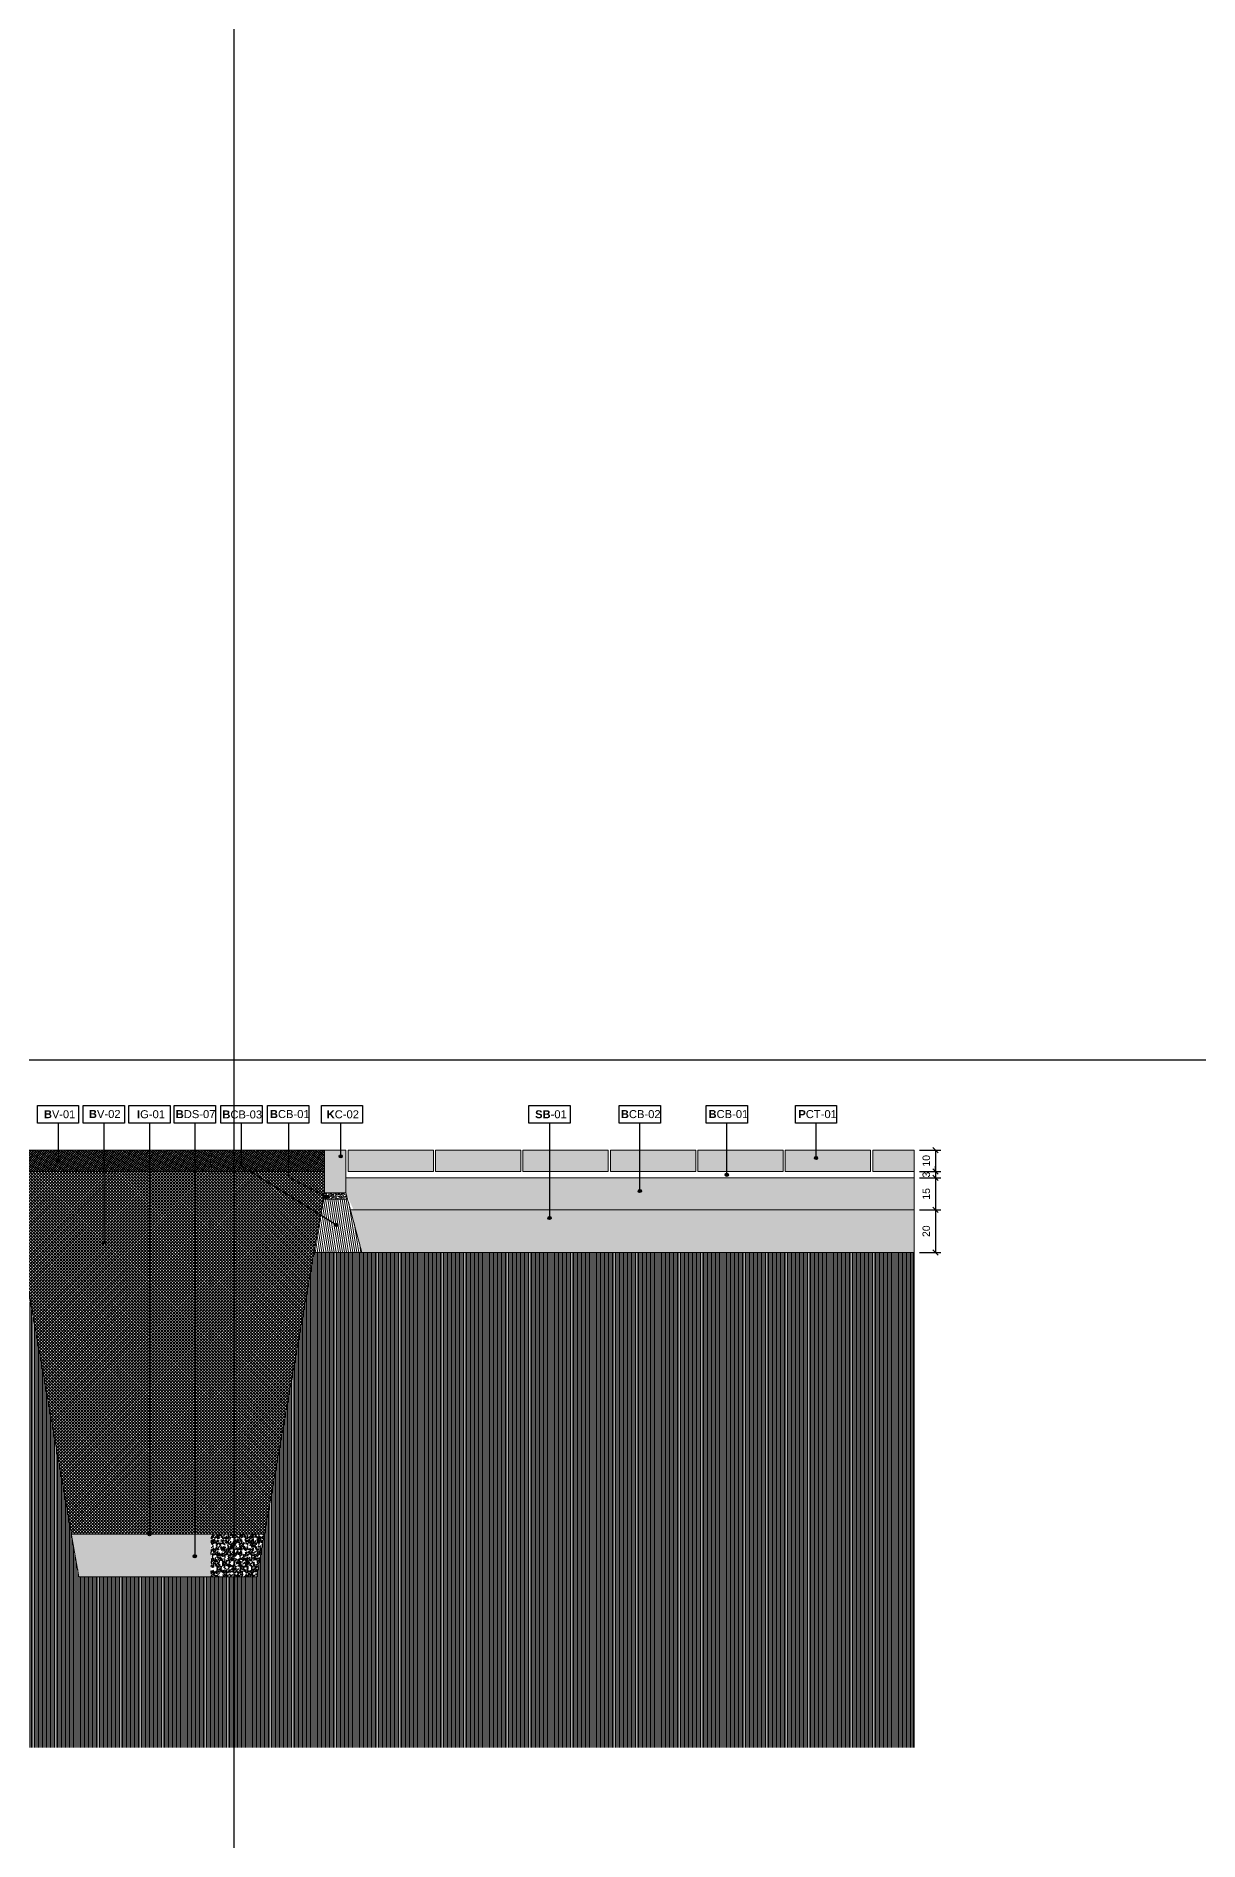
# Model space of a CAD drawing. Header units: metres. Extents: x -325 to 301, y -147 to 149.
# Drawn here: x 101.31 to 106.76, y 19.8 to 28.25 of the extents above; entities that cross this region are included whole.
import ezdxf

# ---------------------------------------------------------------- set-up
doc = ezdxf.new("R2010")
doc.units = ezdxf.units.M
doc.linetypes.add('ACAD_ISO03W100', pattern=[30, 12, -18])
doc.layers.get('Defpoints').update_dxf_attribs({"lineweight": 13})
doc.layers.add('-aux', color=50, linetype='Continuous', plot=False)
for name, color, linetype, true_color in [('0-TX-1_25', 7, 'Continuous', 0x3f4f7f), ('03-SOL-H-sorra', 7, 'Continuous', 0x7e7a67), ('3-TR-paviment fort', 7, 'Continuous', 0xd1d1d1)]:
    doc.layers.add(name, color=color, linetype=linetype, true_color=true_color)
for name, color, linetype in [('02-L-Geotextile', 32, 'Continuous'), ('A-KEYPLAN_HATCH', 7, 'Continuous'), ('A_TEXT_2', 7, 'Continuous'), ('EIT_3 TR terra vegetal', 45, 'Continuous')]:
    doc.layers.add(name, color=color, linetype=linetype)
for name, color, linetype, lineweight in [('1-CM', 7, 'Continuous', 0), ('2-L-secció', 1, 'Continuous', 0), ('3-TR Formigó', 252, 'Continuous', 0), ('3-TR Seleccionat', 44, 'Continuous', 0), ('3-TR Tot-u', 37, 'Continuous', 0), ('3-TR-recebo', 252, 'Continuous', 0)]:
    doc.layers.add(name, color=color, linetype=linetype, lineweight=lineweight)
doc.layers.add('3-TR tot_u', color=7, linetype='Continuous', lineweight=5, true_color=0x787878)
doc.styles.add('Arial_4', font='arial.ttf', dxfattribs={"height": 1.8})
doc.styles.get("Standard").update_dxf_attribs({"font": 'arial.ttf'})
doc.dimstyles.new('ISO-25', dxfattribs={"dimtxt": 0.1, "dimasz": 0.1, "dimexe": 0.1, "dimexo": 0.1, "dimgap": 0.1, "dimtad": 1, "dimdec": 0, "dimlfac": 100, "dimzin": 9, "dimtxsty": 'Standard', "dimblk": 'OBLIQUE', "dimcen": 0.1, "dimadec": 0, "dimazin": 0, "dimtfac": 1, "dimtdec": 0, "dimtmove": 0, "dimatfit": 3, "dimldrblk": 'OBLIQUE', "dimfxl": 1, "dimarcsym": 0})

# ---------------------------------------------------------------- blocks, each defined once
blk = doc.blocks.new('hatch keyplan 2')
at = {"layer": 'A-KEYPLAN_HATCH'}
blk.add_lwpolyline([(0, 0.005476596624248486), (0.012874798693294, 0.005476596623793739), (0.012874798693294, -2.273736754432321e-13), (0, 0)], close=True, dxfattribs=at)
blk = doc.blocks.new('hatch keyplan')
at = {"layer": 'A-KEYPLAN_HATCH'}
blk.add_blockref('hatch keyplan 2', (1.430579833341536, 0.8521467901477053), dxfattribs=at)
blk = doc.blocks.new('B-CB02')
at = {"layer": 'A-KEYPLAN_HATCH'}
blk.add_blockref('hatch keyplan', (-1.430579833341536, -0.8521467901477053), dxfattribs=at)
at = {"layer": 'A_TEXT_2', "insert": (-0.0007977308478888112, 0.004087061300781514), "char_height": 0.0025, "attachment_point": 1}
blk.add_mtext_dynamic_manual_height_columns('\\pi0.00129;{\\fArial|b1|i0|c0|p34;B}CB-02', width=0.01456192034901793, gutter_width=0.015, heights=[0], dxfattribs=at)
blk = doc.blocks.new('B-CB01')
at = {"layer": 'A-KEYPLAN_HATCH'}
blk.add_blockref('hatch keyplan', (-1.430579833341536, -0.8521467901477052), dxfattribs=at)
at = {"layer": 'A_TEXT_2', "insert": (-0.0007977308478921419, 0.004105509799023688), "char_height": 0.0025, "attachment_point": 1}
blk.add_mtext_dynamic_manual_height_columns('\\pi0.00152;{\\fArial|b1|i0|c0|p34;B}CB-01', width=0.01456192034901793, gutter_width=0.015, heights=[0], dxfattribs=at)
blk = doc.blocks.new('SB-01')
at = {"layer": 'A-KEYPLAN_HATCH'}
blk.add_blockref('hatch keyplan', (-1.430579833341536, -0.8521467901477053), dxfattribs=at)
at = {"layer": 'A_TEXT_2', "insert": (-0.0007977307988561444, 0.004032374434375541), "char_height": 0.0025, "attachment_point": 1}
blk.add_mtext_dynamic_manual_height_columns('\\pi0.00271;{\\fArial|b1|i0|c0|p34;SB}-01', width=0.01456192034901793, gutter_width=0.015, heights=[0], dxfattribs=at)
blk = doc.blocks.new('K01B')
at = {"layer": 'A-KEYPLAN_HATCH'}
blk.add_blockref('hatch keyplan', (-1.43057983324603, -0.8521467901474874), dxfattribs=at)
at = {"layer": 'A_TEXT_2', "insert": (-0.0007977307990891802, 0.004020148496436171), "char_height": 0.0025, "attachment_point": 1}
blk.add_mtext_dynamic_manual_height_columns('\\pi0.00246;{\\fArial|b1|i0|c0|p34;K}C-02', width=0.01456192034901793, gutter_width=0.015, heights=[0], dxfattribs=at)
blk = doc.blocks.new('B-CB03')
at = {"layer": 'A-KEYPLAN_HATCH'}
blk.add_blockref('hatch keyplan', (-1.430579833438594, -0.8521467901477053), dxfattribs=at)
at = {"layer": 'A_TEXT_2', "insert": (-0.0007977309449526127, 0.00398371515799123), "char_height": 0.0025, "attachment_point": 1}
blk.add_mtext_dynamic_manual_height_columns('\\pi0.00128;{\\fArial|b1|i0|c0|p34;B}CB-03', width=0.01456192034901793, gutter_width=0.015, heights=[0], dxfattribs=at)
blk = doc.blocks.new('IG01')
at = {"layer": 'A-KEYPLAN_HATCH', "xscale": 10, "yscale": 10, "zscale": 10}
blk.add_blockref('hatch keyplan', (-14.30579833341537, -8.521467901477052), dxfattribs=at)
at = {"layer": 'A_TEXT_2', "insert": (-0.007977307986635651, 0.04045896306516727), "char_height": 0.025, "attachment_point": 1}
blk.add_mtext_dynamic_manual_height_columns('\\pi0.03354;{\\fArial|b1|i0|c0|p34;I}G-01', width=0.1456192034901793, gutter_width=0.15, heights=[0], dxfattribs=at)
blk = doc.blocks.new('B-V02')
at = {"layer": 'A-KEYPLAN_HATCH'}
blk.add_blockref('hatch keyplan', (-1.430579833341536, -0.8521467901477053), dxfattribs=at)
at = {"layer": 'A_TEXT_2', "insert": (-0.000797730798460905, 0.004122186061006561), "char_height": 0.0025, "attachment_point": 1}
blk.add_mtext_dynamic_manual_height_columns('\\pi0.00255;{\\fArial|b1|i0|c0|p34;B}V-02', width=0.01456192034901793, gutter_width=0.015, heights=[0], dxfattribs=at)
blk = doc.blocks.new('B-V01')
at = {"layer": 'A-KEYPLAN_HATCH'}
blk.add_blockref('hatch keyplan', (-1.430579833437449, -0.8521467901477053), dxfattribs=at)
at = {"layer": 'A_TEXT_2', "lineweight": 211, "insert": (-0.0007911714825610261, 0.004018987603517488), "char_height": 0.002458832335329342, "attachment_point": 1, "line_spacing_factor": 0.9385317878468563, "style": 'Arial_4'}
blk.add_mtext_dynamic_manual_height_columns('\\pi0.00285;{\\fArial|b1|i0|c0|p34;B}V-01', width=0.01456192034901793, gutter_width=0.015, heights=[0], dxfattribs=at)
blk = doc.blocks.new('_Oblique')
at = {"color": 0, "lineweight": -2}
blk.add_line((-0.499999999995058, -0.4999999998130015), (0.500000000028669, 0.500000000163238), dxfattribs=at)
blk = doc.blocks.new('*D2153')
at = {"layer": '0-TX-1_25', "color": 0, "lineweight": -2, "transparency": 16777216}
for p, q in [((105.4481685156788, 23.03325853825222), (105.5481281067581, 23.03325853825222)), ((105.5231281067581, 23.03325853825222), (105.5231281067581, 22.93325853740756)), ((105.4481685148774, 22.93325853740756), (105.5481281067581, 22.93325853740756))]:
    blk.add_line(p, q, dxfattribs=at)
at = {"layer": 'Defpoints', "color": 0, "transparency": 16777216}
for p in [(105.4231685156788, 23.03325853825222), (105.4231685148774, 22.93325853740756), (105.5231281067581, 22.93325853740756)]:
    blk.add_point(p, dxfattribs=at)
at = {"layer": '0-TX-1_25', "color": 0, "lineweight": -2, "transparency": 16777216, "xscale": 0.025, "yscale": 0.025, "zscale": 0.025}
for p, rotation in [((105.5231281067581, 23.03325853825222), 90), ((105.5231281067581, 22.93325853740756), 270)]:
    blk.add_blockref('_Oblique', p, dxfattribs=dict(at, rotation=rotation))
at = {"layer": '0-TX-1_25', "color": 0, "transparency": 16777216, "insert": (105.4802580521878, 22.98325853782985), "char_height": 0.035, "attachment_point": 5, "rotation": 90}
blk.add_mtext('10', dxfattribs=at)
blk = doc.blocks.new('*D2154')
at = {"layer": '0-TX-1_25', "color": 0, "lineweight": -2, "transparency": 16777216}
for p, q in [((105.4481685155089, 22.93325853740756), (105.5481281073883, 22.93325853740756)), ((105.5231281073883, 22.93325853740756), (105.5231281073883, 22.95825853740756)), ((105.5231281073883, 22.93325853740756), (105.5231281073883, 22.90325853987738)), ((105.4481685163102, 22.90325853987738), (105.5481281073883, 22.90325853987738)), ((105.5231281073883, 22.90325853987738), (105.5231281073883, 22.87825853987738))]:
    blk.add_line(p, q, dxfattribs=at)
at = {"layer": 'Defpoints', "color": 0, "transparency": 16777216}
for p in [(105.4231685155089, 22.93325853740756), (105.4231685163102, 22.90325853987738), (105.5231281073883, 22.90325853987738)]:
    blk.add_point(p, dxfattribs=at)
at = {"layer": '0-TX-1_25', "color": 0, "lineweight": -2, "transparency": 16777216, "xscale": 0.025, "yscale": 0.025, "zscale": 0.025}
for p, rotation in [((105.5231281073883, 22.93325853740756), 270), ((105.5231281073883, 22.90325853987738), 90)]:
    blk.add_blockref('_Oblique', p, dxfattribs=dict(at, rotation=rotation))
at = {"layer": '0-TX-1_25', "color": 0, "transparency": 16777216, "insert": (105.4802461155738, 22.91825853864243), "char_height": 0.035, "attachment_point": 5, "rotation": 90}
blk.add_mtext('3', dxfattribs=at)
blk = doc.blocks.new('*D2155')
at = {"layer": '0-TX-1_25', "color": 0, "lineweight": -2, "transparency": 16777216}
for p, q in [((105.4481685154579, 22.90325853987738), (105.5481281067583, 22.90325853987738)), ((105.5231281067583, 22.90325853987738), (105.5231281067583, 22.75325854038961)), ((105.4481685156788, 22.75325854038961), (105.5481281067583, 22.75325854038961))]:
    blk.add_line(p, q, dxfattribs=at)
at = {"layer": 'Defpoints', "color": 0, "transparency": 16777216}
for p in [(105.4231685154579, 22.90325853987738), (105.4231685156788, 22.75325854038961), (105.5231281067583, 22.75325854038961)]:
    blk.add_point(p, dxfattribs=at)
at = {"layer": '0-TX-1_25', "color": 0, "lineweight": -2, "transparency": 16777216, "xscale": 0.025, "yscale": 0.025, "zscale": 0.025}
for p, rotation in [((105.5231281067583, 22.90325853987738), 90), ((105.5231281067583, 22.75325854038961), 270)]:
    blk.add_blockref('_Oblique', p, dxfattribs=dict(at, rotation=rotation))
at = {"layer": '0-TX-1_25', "color": 0, "transparency": 16777216, "insert": (105.480258052188, 22.82825854013345), "char_height": 0.035, "attachment_point": 5, "rotation": 90}
blk.add_mtext('15', dxfattribs=at)
blk = doc.blocks.new('*D2156')
at = {"layer": '0-TX-1_25', "color": 0, "lineweight": -2, "transparency": 16777216}
for p, q in [((105.448168515203, 22.75325854038961), (105.5481281046747, 22.75325854038961)), ((105.5231281046747, 22.75325854038961), (105.5231281046747, 22.55325854068142)), ((105.4481685177916, 22.55325854068142), (105.5481281046747, 22.55325854068142))]:
    blk.add_line(p, q, dxfattribs=at)
at = {"layer": 'Defpoints', "color": 0, "transparency": 16777216}
for p in [(105.423168515203, 22.75325854038961), (105.4231685177916, 22.55325854068142), (105.5231281046747, 22.55325854068142)]:
    blk.add_point(p, dxfattribs=at)
at = {"layer": '0-TX-1_25', "color": 0, "lineweight": -2, "transparency": 16777216, "xscale": 0.025, "yscale": 0.025, "zscale": 0.025}
for p, rotation in [((105.5231281046747, 22.75325854038961), 90), ((105.5231281046747, 22.55325854068142), 270)]:
    blk.add_blockref('_Oblique', p, dxfattribs=dict(at, rotation=rotation))
at = {"layer": '0-TX-1_25', "color": 0, "transparency": 16777216, "insert": (105.4802580501044, 22.65325854053548), "char_height": 0.035, "attachment_point": 5, "rotation": 90}
blk.add_mtext('20', dxfattribs=at)
blk = doc.blocks.new('POINT')
at = {"layer": '0-TX-1_25'}
h = blk.add_hatch(dxfattribs=at)
h.set_pattern_fill('ANGLE', color=256)
h.set_pattern_definition([(0, (-83.74681484067048, -12.72584030761209), (0, 6.985), [5.08, -1.905]), (90, (-83.74681484067048, -12.72584030761209), (-6.985, 4.277078946022131e-16), [5.08, -1.905])])
edge = h.paths.add_edge_path()
edge.add_arc((0, 0), 0.0075, 0, 360)
h = blk.add_hatch(color=256, dxfattribs=at)
h.dxf.hatch_style = 1
edge = h.paths.add_edge_path()
edge.add_arc((0, 0), 0.0075, 0, 360)
blk.add_circle((0, 0), 0.0075, dxfattribs=at)
blk = doc.blocks.new('PCB01')
at = {"layer": 'A-KEYPLAN_HATCH'}
blk.add_lwpolyline([(0.001000000058910488, 0.005476596608769535), (0.01387479844414347, 0.005476596608314788), (0.01387479844414347, 1.153344086901598e-10), (0.001000000058910488, 1.155620044102079e-10)], close=True, dxfattribs=at)
at = {"layer": 'A_TEXT_2', "insert": (0.0002022692309870955, 0.004087061294895111), "char_height": 0.0025, "attachment_point": 1}
blk.add_mtext_dynamic_manual_height_columns('\\pi0.00171;{\\fArial|b1|i0|c0|p34;P}CT-01', width=0.01456192034901793, gutter_width=0.015, heights=[0], dxfattribs=at)
blk = doc.blocks.new('B-DS07')
at = {"layer": 'A-KEYPLAN_HATCH'}
blk.add_blockref('hatch keyplan', (-1.430579833341536, -0.8521467901477053), dxfattribs=at)
at = {"layer": 'A_TEXT_2', "insert": (-0.0007977306934924266, 0.004083503112212838), "char_height": 0.0025, "attachment_point": 1}
blk.add_mtext_dynamic_manual_height_columns('\\pi0.00128;{\\fArial|b1|i0|c0|p34;B}DS-07', width=0.01456192034901793, gutter_width=0.015, heights=[0], dxfattribs=at)

msp = doc.modelspace()

# ---------------------------------------------------------------- hatches: boundary and pattern name
at = {"layer": '03-SOL-H-sorra'}
h = msp.add_hatch(dxfattribs=at)
h.set_pattern_fill('GRAVEL', color=256, scale=0.0015, angle=45.57823182521773, style=0)
h.set_pattern_definition([(273.5910193252177, (346889.1991552062, 4550246.985990604), (0.0315614064445395, -0.4576978562580837), [0.005125821599999993, -0.5074572545934741]), (230.5479728252178, (346889.1994762579, 4550246.980874838), (0.2927988807063723, 0.3532028672832049), [0.008796070799999986, -0.8708107334028591]), (178.0886789252177, (346889.1938869554, 4550246.974082894), (0.5659992078467491, -0.02122985437609437), [0.006202222799999994, -0.6140208419114991]), (312.8519208252177, (346889.1902894449, 4550246.956803616), (-0.5175580738186486, 0.5605615490069846), [0.008010067800000001, -0.79299656138607]), (338.4118860052178, (346889.1957371385, 4550246.950931326), (-0.4598729198166084, 0.1839537648957676), [0.007854505500000001, -0.77759711618016]), (42.85192082521767, (346889.2030406827, 4550246.948041401), (-0.5605615490069846, -0.5175580738186486), [0.008010067800000001, -0.79299656138607]), (83.27247229521772, (346889.2089129733, 4550246.953489094), (-0.07456488151619256, -0.6204217665785452), [0.0105929049, -1.048696729713705]), (117.8335601952177, (346889.2101539088, 4550246.964009053), (-0.4119755516710567, 0.7771642521535052), [0.0100007928, -0.990078849028575]), (167.0077974452177, (346889.20548449, 4550246.972852834), (-0.5670867396270464, 0.1289874402380721), [0.008037194999999987, -0.7956831854806793]), (220.8145901252177, (346889.1976530332, 4550246.974659746), (0.3205539276823793, 0.2726565595165129), [0.0091756992, -0.44960905425]), (267.9756696252177, (346889.1907086044, 4550246.968662389), (-0.02068608868320609, -0.6198780006864176), [0.0118661688, -1.174751587682655]), (184.3923066552177, (346889.2169623961, 4550246.983476108), (-0.3499402705637986, -0.03047387467488752), [0.004050068099999999, -0.40095848736516]), (217.0474662252178, (346889.2129242055, 4550246.983165932), (0.4011002339134928, 0.3004116048933317), [0.007705229699999993, -0.7628195849555991]), (270.5782318252178, (346889.2067743644, 4550246.978523701), (0.02721127936783295, -0.02666751347925078), [0.0053881401, -0.04849339662642]), (248.7768223352178, (346889.2016422849, 4550246.979819013), (0.07891500867375595, 0.189391423792005), [0.0029016198, -0.2872593355334099]), (337.3796413152177, (346889.2005918974, 4550246.977114198), (-0.108301351586422, 0.05279126106236078), [0.004103484300000001, -0.20107129485]), (76.54198835521774, (346889.2043797259, 4550246.975535898), (0.02557998170702847, 0.1349688650610565), [0.006664794899999999, -0.21549447229365]), (207.1432830052177, (346889.2059308377, 4550246.982017666), (0.08054630632486659, 0.02775504526062822), [0.004819307100000001, -0.11566347175242]), (61.96777215921773, (346889.1851247395, 4550246.961331656), (0.1850412966889904, 0.3521153341160528), [0.006751320000000001, -0.668382400088085]), (115.9244077652177, (346889.1882976529, 4550246.967290949), (0.1926540191158534, -0.402187765749548), [0.005663984099999994, -0.5607332351729992]), (338.7768223352177, (346889.2004885818, 4550246.987351169), (-0.1893914237921448, 0.07891500867381042), [0.005803201500000001, -0.2843577538334099]), (29.18869149521774, (346889.2058982117, 4550246.985250394), (-0.3483089728825237, -0.1921102532649198), [0.006751319999999994, -0.6683824000880991]), (25.02218660521773, (346889.2019957327, 4550246.944797798), (-0.1877601261319029, -0.08272136988065176), [0.006510527999999999, -0.3190160146965901]), (340.3533724252178, (346889.2078952116, 4550246.947551551), (-0.4326616405274602, 0.1572862511984727), [0.0054550818, -0.5400539007108001]), (112.3796413152177, (346889.2279665364, 4550246.960955768), (-0.08272136989245123, 0.1877601261267086), [0.005803201499999994, -0.2843577538334095]), (62.93225646521773, (346889.225757008, 4550246.966321897), (-0.237832557729163, -0.4604166857141386), [0.006386741100000002, -0.632285639703]), (115.0221866052177, (346889.2148994547, 4550246.947622241), (0.08272136987934776, -0.1877601261324785), [0.003255263999999999, -0.3222712786965901]), (146.8881642992177, (346889.2263664855, 4550246.959323091), (-0.135512630950578, 0.07945877454916227), [0.001942719, -0.19232992446789]), (211.5419883572177, (346889.2247392464, 4550246.960384354), (0.1072138198055686, 0.05496632462423911), [0.007854505500000001, -0.149235818836035]), (231.5872377852177, (346889.2180451797, 4550246.956275474), (0.2394638554089973, 0.2987803071700668), [0.007279005, -0.720620472950055]), (349.2682993552177, (346889.2068287409, 4550246.973135822), (-0.08109007221672618, 0.02612374758503379), [0.005494858199999993, -0.1318766453951998]), (38.73545841521775, (346889.2122274956, 4550246.972112622), (0.5077702878614525, 0.4092567223212005), [0.0095933514, -0.9497401359754649]), (106.5236277252177, (346889.2197107123, 4550246.978115417), (0.08380890165317186, -0.2955177118273786), [0.0039226236, -0.38834088477165]), (135.5782318252177, (346889.2185950729, 4550246.981876057), (-0.05387879284707866, -0.0005437658885821262), [0.002286, -0.035814]), (165.8346689852177, (346889.2166954911, 4550246.956531274), (0.2971490094863614, -0.07782747690418311), [0.005293004400000001, -0.524009111598]), (93.59101932521773, (346889.2115634116, 4550246.957826586), (-0.03156140644293765, 0.4576978562581842), [0.01025164319999999, -0.502331432993474]), (45.57823182521773, (346889.2109213082, 4550246.968058119), (-0.0005437658885821262, 0.05387879284707866), [0.009905999999999986, -0.02819399999999997]), (10.88307832521775, (346889.2178548617, 4550246.975133051), (0.4571540903210559, 0.08544019957095594), [0.0060241434, -0.5963897508621]), (299.6328359252177, (346889.2237706536, 4550246.976270442), (0.08217760399441565, -0.1338813332833923), [0.005547436199999999, -0.27182475058158]), (253.2242071852178, (346889.2265135322, 4550246.971448539), (-0.2345699624821267, -0.7836894427648844), [0.009032176500000001, -0.89418696634407]), (221.0043105652177, (346889.2239065951, 4550246.962800743), (-0.3738889545980399, -0.3270791183025397), [0.009555441899999986, -0.9459876968435992])])
h.paths.add_polyline_path([(102.125587846322, 21.03325885553344), (102.125587846322, 21.23254991800189), (101.4726201574553, 21.23110957269835), (101.5074974849083, 21.03325868960636)])
h = msp.add_hatch(dxfattribs=at)
h.set_pattern_fill('GRAVEL', color=256, scale=0.0015, angle=45.57823182521773, style=0)
h.set_pattern_definition([(273.5910193252177, (346890.0061177752, 4550246.985990657), (0.0315614064445395, -0.4576978562580837), [0.005125821599999993, -0.5074572545934741]), (230.5479728252178, (346890.0064388269, 4550246.98087489), (0.2927988807063723, 0.3532028672832049), [0.008796070799999986, -0.8708107334028591]), (178.0886789252177, (346890.0008495244, 4550246.974082946), (0.5659992078467491, -0.02122985437609437), [0.006202222799999994, -0.6140208419114991]), (312.8519208252177, (346889.9972520139, 4550246.956803668), (-0.5175580738186486, 0.5605615490069846), [0.008010067800000001, -0.79299656138607]), (338.4118860052178, (346890.0026997075, 4550246.950931378), (-0.4598729198166084, 0.1839537648957676), [0.007854505500000001, -0.77759711618016]), (42.85192082521767, (346890.0100032517, 4550246.948041453), (-0.5605615490069846, -0.5175580738186486), [0.008010067800000001, -0.79299656138607]), (83.27247229521772, (346890.0158755423, 4550246.953489146), (-0.07456488151619256, -0.6204217665785452), [0.0105929049, -1.048696729713705]), (117.8335601952177, (346890.0171164778, 4550246.964009105), (-0.4119755516710567, 0.7771642521535052), [0.0100007928, -0.990078849028575]), (167.0077974452177, (346890.012447059, 4550246.972852886), (-0.5670867396270464, 0.1289874402380721), [0.008037194999999987, -0.7956831854806793]), (220.8145901252177, (346890.0046156022, 4550246.974659798), (0.3205539276823793, 0.2726565595165129), [0.0091756992, -0.44960905425]), (267.9756696252177, (346889.9976711734, 4550246.968662441), (-0.02068608868320609, -0.6198780006864176), [0.0118661688, -1.174751587682655]), (184.3923066552177, (346890.0239249651, 4550246.98347616), (-0.3499402705637986, -0.03047387467488752), [0.004050068099999999, -0.40095848736516]), (217.0474662252178, (346890.0198867745, 4550246.983165984), (0.4011002339134928, 0.3004116048933317), [0.007705229699999993, -0.7628195849555991]), (270.5782318252178, (346890.0137369334, 4550246.978523754), (0.02721127936783295, -0.02666751347925078), [0.0053881401, -0.04849339662642]), (248.7768223352178, (346890.0086048539, 4550246.979819065), (0.07891500867375595, 0.189391423792005), [0.0029016198, -0.2872593355334099]), (337.3796413152177, (346890.0075544664, 4550246.97711425), (-0.108301351586422, 0.05279126106236078), [0.004103484300000001, -0.20107129485]), (76.54198835521774, (346890.0113422949, 4550246.97553595), (0.02557998170702847, 0.1349688650610565), [0.006664794899999999, -0.21549447229365]), (207.1432830052177, (346890.0128934067, 4550246.982017718), (0.08054630632486659, 0.02775504526062822), [0.004819307100000001, -0.11566347175242]), (61.96777215921773, (346889.9920873086, 4550246.961331708), (0.1850412966889904, 0.3521153341160528), [0.006751320000000001, -0.668382400088085]), (115.9244077652177, (346889.9952602219, 4550246.967291001), (0.1926540191158534, -0.402187765749548), [0.005663984099999994, -0.5607332351729992]), (338.7768223352177, (346890.0074511509, 4550246.987351221), (-0.1893914237921448, 0.07891500867381042), [0.005803201500000001, -0.2843577538334099]), (29.18869149521774, (346890.0128607808, 4550246.985250446), (-0.3483089728825237, -0.1921102532649198), [0.006751319999999994, -0.6683824000880991]), (25.02218660521773, (346890.0089583017, 4550246.94479785), (-0.1877601261319029, -0.08272136988065176), [0.006510527999999999, -0.3190160146965901]), (340.3533724252178, (346890.0148577807, 4550246.947551603), (-0.4326616405274602, 0.1572862511984727), [0.0054550818, -0.5400539007108001]), (112.3796413152177, (346890.0349291054, 4550246.96095582), (-0.08272136989245123, 0.1877601261267086), [0.005803201499999994, -0.2843577538334095]), (62.93225646521773, (346890.032719577, 4550246.966321949), (-0.237832557729163, -0.4604166857141386), [0.006386741100000002, -0.632285639703]), (115.0221866052177, (346890.0218620237, 4550246.947622294), (0.08272136987934776, -0.1877601261324785), [0.003255263999999999, -0.3222712786965901]), (146.8881642992177, (346890.0333290545, 4550246.959323144), (-0.135512630950578, 0.07945877454916227), [0.001942719, -0.19232992446789]), (211.5419883572177, (346890.0317018154, 4550246.960384406), (0.1072138198055686, 0.05496632462423911), [0.007854505500000001, -0.149235818836035]), (231.5872377852177, (346890.0250077487, 4550246.956275526), (0.2394638554089973, 0.2987803071700668), [0.007279005, -0.720620472950055]), (349.2682993552177, (346890.01379131, 4550246.973135874), (-0.08109007221672618, 0.02612374758503379), [0.005494858199999993, -0.1318766453951998]), (38.73545841521775, (346890.0191900646, 4550246.972112674), (0.5077702878614525, 0.4092567223212005), [0.0095933514, -0.9497401359754649]), (106.5236277252177, (346890.0266732813, 4550246.978115469), (0.08380890165317186, -0.2955177118273786), [0.0039226236, -0.38834088477165]), (135.5782318252177, (346890.0255576419, 4550246.981876109), (-0.05387879284707866, -0.0005437658885821262), [0.002286, -0.035814]), (165.8346689852177, (346890.0236580601, 4550246.956531326), (0.2971490094863614, -0.07782747690418311), [0.005293004400000001, -0.524009111598]), (93.59101932521773, (346890.0185259806, 4550246.957826638), (-0.03156140644293765, 0.4576978562581842), [0.01025164319999999, -0.502331432993474]), (45.57823182521773, (346890.0178838772, 4550246.968058171), (-0.0005437658885821262, 0.05387879284707866), [0.009905999999999986, -0.02819399999999997]), (10.88307832521775, (346890.0248174307, 4550246.975133103), (0.4571540903210559, 0.08544019957095594), [0.0060241434, -0.5963897508621]), (299.6328359252177, (346890.0307332226, 4550246.976270494), (0.08217760399441565, -0.1338813332833923), [0.005547436199999999, -0.27182475058158]), (253.2242071852178, (346890.0334761012, 4550246.971448591), (-0.2345699624821267, -0.7836894427648844), [0.009032176500000001, -0.89418696634407]), (221.0043105652177, (346890.0308691641, 4550246.962800795), (-0.3738889545980399, -0.3270791183025397), [0.009555441899999986, -0.9459876968435992])])
h.paths.add_polyline_path([(102.3417003545911, 21.03325894003781), (102.3769565330964, 21.23325895659648), (102.1255878012795, 21.23325883853704), (102.1255878910462, 21.03325895897052)])
at = {"layer": '3-TR Formigó'}
h = msp.add_hatch(dxfattribs=at)
h.set_pattern_fill('ANSI31', color=256, scale=0.003, angle=234.1752438963392, style=0)
h.set_pattern_definition([(279.1752438963392, (103.4631933949173, 22.63325853584759), (0.009403130041245794, 0.001518805592372136), [])])
h.paths.add_polyline_path([(102.7683173742338, 22.80325851419802), (102.6537174356573, 22.80325852664994), (102.6237496880304, 22.63325853584759), (102.609647212432, 22.55325850527533), (102.8343273954655, 22.55325850527533)])
at = {"layer": '3-TR Seleccionat'}
h = msp.add_hatch(dxfattribs=at)
h.set_pattern_fill('ANSI31', color=256, scale=0.002, angle=45, style=0)
h.set_pattern_definition([(90, (100.1932283569351, 29.28638668990213), (-0.00635, 1.301042606982605e-18), [])])
h.paths.add_polyline_path([(102.3417003545911, 21.03325894003781), (102.609647212432, 22.55325850527533), (105.4231685146291, 22.55325853145239), (105.423168514779, 20.23325987162197), (102.1255879359297, 20.23325979252817), (102.1255878910463, 21.03325881237882)])
h.paths.add_polyline_path([(101.2647761943629, 22.40075978711262), (101.5074974849083, 21.0332586891407), (102.1255879134879, 21.03325888047466), (102.1255879134879, 20.23325983207507), (98.42601006871051, 20.23325983207507), (98.42314171376596, 22.40075981382718), (100.6057295253812, 22.4007597933084), (100.7007339356299, 22.40075979241525), (101.0869560219774, 22.40075978878433), (101.2184564298391, 22.40075978754807), (101.0869560219774, 22.40075978878433), (101.2184564298391, 22.40075978754807)])
at = {"layer": '3-TR Tot-u'}
h = msp.add_hatch(dxfattribs=at)
h.set_pattern_fill('EARTH', color=256, scale=0.005, angle=-80.8247561036608, style=0)
h.set_pattern_definition([(279.1752438963392, (96.45579878583884, 30.64907906272637), (0.03640645211205976, -0.02628108149624554), [0.03175, -0.03175]), (279.1752438963392, (96.4675526983904, 30.65097756971683), (0.03640645211205976, -0.02628108149624554), [0.03175, -0.03175]), (279.1752438963392, (96.47930661094195, 30.6528760767073), (0.03640645211205976, -0.02628108149624554), [0.03175, -0.03175]), (9.175243896339197, (96.48385741745597, 30.64959094152027), (0.02628108149624554, 0.03640645211205976), [0.03175, -0.03175]), (9.175243896339197, (96.48575592444642, 30.63783702896871), (0.02628108149624554, 0.03640645211205976), [0.03175, -0.03175]), (9.175243896339197, (96.4876544314369, 30.62608311641715), (0.02628108149624554, 0.03640645211205976), [0.03175, -0.03175])])
h.paths.add_polyline_path([(105.4231685152499, 22.75325805271702), (102.7807496809774, 22.75242811741161), (102.8138961575743, 22.62920951895918), (102.8343273954655, 22.55325850527533), (105.4231685151, 22.55325805271702)])
at = {"layer": '3-TR tot_u'}
h = msp.add_hatch(dxfattribs=at)
h.set_pattern_fill('AR-CONC', color=256, scale=0.0002, angle=90.26641431039367)
h.set_pattern_definition([(140.2664143103937, (270002.0540008037, -738405.54467129), (0.003018358551071247, 0.03645136258436954), [0.00381, -0.04191]), (85.26641431039367, (270002.0540008037, -738405.54467129), (-0.03817818106754276, -0.007226282933233686), [0.003048, -0.033528116834]), (190.7178590103937, (270002.0542523329, -738405.5416336862), (-0.03515982095845395, 0.02922507956224307), [0.00323800176, -0.03561804892000001]), (136.4506143103937, (270002.0438409136, -738405.5447185319), (0.00815628255818146, 0.05425431968784703), [0.005715, -0.062865]), (186.9019719203937, (270002.0445205983, -738405.5401973425), (-0.04970546584793135, 0.04725021761608914), [0.004857004628, -0.053427121632]), (81.45056548039366, (270002.0438409136, -738405.5447185319), (-0.04970546584550613, 0.04725021761879526), [0.004571993414, -0.050291946384]), (111.2664143103937, (270002.0463572651, -738405.5396267762), (0.02031182351307306, 0.03041765279537408), [0.00381, -0.04191]), (56.2664143103937, (270002.0463572651, -738405.5396267762), (-0.03689466829018208, 0.01218898497184377), [0.003048, -0.033528]), (161.7178593103937, (270002.0480499172, -738405.5370919718), (-0.01658284496692729, 0.04260663769872181), [0.003238001759999997, -0.03561798751999995]), (127.7664143103937, (270002.0540008037, -738405.54467129), (-0.01691369723239765, 0.0005390813352213942), [0, -0.0331216, 0, -0.034036, 0, -0.033655]), (97.76641431039367, (270002.0540008037, -738405.54467129), (-0.02009803784807661, 0.01327062430379522), [0, -0.0194056, 0, -0.0323596, 0, -0.012827]), (57.76641431039366, (270002.0540534784, -738405.5559995675), (0.001019642850235293, 0.02712315336894964), [0, -0.0127, 0, -0.039624, 0, -0.052578]), (47.76641431039366, (270002.0540770994, -738405.5610795126), (-0.005222997154178432, 0.02960187044262312), [0, -0.01651, 0, -0.0263144, 0, -0.037338])])
h.paths.add_polyline_path([(102.7590058565456, 22.83325853580103), (102.7590058565456, 22.90325851997106), (102.9579862979583, 22.90325851619202), (105.4231685145787, 22.90325850527532), (105.4231685148295, 22.75325853145238), (102.7950058585212, 22.75325853145238)])
h = msp.add_hatch(dxfattribs=at)
h.set_pattern_fill('AR-CONC', color=256, scale=9e-05, angle=90.26641431039367)
h.set_pattern_definition([(140.2664143103937, (17.65793476100454, 0.006263339407055923), (0.001358261347982061, 0.01640311316296629), [0.0017145, -0.0188595]), (85.26641431039367, (17.65793476100454, 0.006263339407055923), (-0.01718018148039424, -0.003251827319955159), [0.0013716, -0.0150876525753]), (190.7178590103937, (17.65804794914406, 0.007630261115028958), (-0.01582191943130427, 0.01315128580300938), [0.001457100792, -0.016028122014]), (136.4506143103937, (17.65336281042939, 0.006242080566558172), (0.003670327151181657, 0.02441444385953116), [0.00257175, -0.02828925]), (186.9019719203937, (17.65366866857424, 0.008276615736743764), (-0.02236745963156911, 0.02126259792724011), [0.0021856520826, -0.0240422047344]), (81.45056548039366, (17.65336281042939, 0.006242080566558172), (-0.02236745963047776, 0.02126259792845786), [0.0020573970363, -0.0226313758728]), (111.2664143103937, (17.65449516865291, 0.008533370564261844), (0.009140320580882877, 0.01368794375791834), [0.0017145, -0.0188595]), (56.2664143103937, (17.65449516865291, 0.008533370564261844), (-0.01660260073058194, 0.005485043237329697), [0.0013716, -0.0150876]), (161.7178593103937, (17.65525686203927, 0.009674032543589561), (-0.007462280235117282, 0.01917298696442482), [0.001457100791999998, -0.01602809438399997]), (127.7664143103937, (17.65793476100454, 0.006263339407055923), (-0.007611163754578943, 0.0002425866008496274), [0, -0.01490472, 0, -0.0153162, 0, -0.01514475]), (97.76641431039367, (17.65793476100454, 0.006263339407055923), (-0.009044117031634472, 0.005971780936707849), [0, -0.00873252, 0, -0.01456182, 0, -0.005772150000000001]), (57.76641431039366, (17.6579584646117, 0.001165614515752367), (0.0004588392826058817, 0.01220541901602734), [0, -0.005715, 0, -0.0178308, 0, -0.0236601]), (47.76641431039366, (17.65796909403194, -0.001120360771825091), (-0.002350348719380294, 0.0133208416991804), [0, -0.0074295, 0, -0.01184148, 0, -0.0168021])])
h.paths.add_polyline_path([(102.7683173742338, 22.80325851419802), (102.7590058629368, 22.83325851520977), (102.6590058629368, 22.83325852607533), (102.6537174365912, 22.80326329095593)])
at = {"layer": '3-TR-paviment fort'}
for points in [[(102.7590058629368, 23.03325854348443), (102.6590058629368, 23.03325854348443), (102.6590058629368, 22.83325854348443), (102.7590058629368, 22.83325854348443)], [(103.1690058527152, 22.93325853740756), (103.169005852657, 23.03325853656937), (102.7690058527617, 23.03325853656937), (102.7690058525871, 22.93325853682548)], [(103.5790058527152, 22.93325853740756), (103.579005852657, 23.03325853656937), (103.1790058527617, 23.03325853656937), (103.1790058525871, 22.93325853682548)], [(103.9890058527152, 22.93325853740756), (103.989005852657, 23.03325853656937), (103.5890058527617, 23.03325853656937), (103.5890058525871, 22.93325853682548)], [(104.3990058527152, 22.93325853788486), (104.399005852657, 23.03325853704667), (103.9990058527617, 23.03325853704667), (103.9990058525871, 22.93325853730278)], [(104.8090058527152, 22.93325853788486), (104.809005852657, 23.03325853704667), (104.4090058527617, 23.03325853704667), (104.4090058525871, 22.93325853730278)], [(105.2190058527152, 22.93325853836216), (105.2190058526569, 23.03325853752397), (104.8190058527617, 23.03325853752397), (104.8190058525871, 22.93325853778009)], [(105.4231685152683, 22.93325872719459), (105.4231685152101, 23.0332587263564), (105.2290058527617, 23.03325853752397), (105.2290058525871, 22.93325853778009)]]:
    msp.add_hatch(color=256, dxfattribs=at).paths.add_polyline_path(points)
at = {"layer": '3-TR-recebo'}
h = msp.add_hatch(dxfattribs=at)
h.set_pattern_fill('_USER', color=256, scale=0.007999999999999995, angle=230.5314970636029, style=0, double=1, pattern_type=0)
h.set_pattern_definition([(230.5314970636029, (-187.5681179085042, 59.22386660568081), (0.006175793091558674, -0.005085231527694297), []), (320.5314970636029, (-187.5681179085042, 59.22386660568081), (0.005085231527694297, 0.006175793091558674), [])])
h.paths.add_polyline_path([(102.1255870382623, 22.93325883853687), (102.1255869933788, 23.03325897943677), (101.1990058566527, 23.03325854425278), (101.1990058566527, 22.93325854425278)])
h = msp.add_hatch(dxfattribs=at)
h.set_pattern_fill('_USER', color=256, scale=0.007999999999999995, angle=230.5314970636029, style=0, double=1, pattern_type=0)
h.set_pattern_definition([(230.5314970636029, (105.8901621568304, 22.93703846588699), (0.006175793091558681, -0.005085231527694297), []), (320.5314970636028, (105.8901621568304, 22.93703846588699), (0.005085231527694298, 0.00617579309155868), [])])
h.paths.add_polyline_path([(102.12558699338, 23.03325640165795), (102.1255870382623, 22.93325883853687), (102.6590058629369, 22.93325874184567), (102.6590058629369, 23.03325874184567)])
at = {"layer": 'EIT_3 TR terra vegetal'}
h = msp.add_hatch(dxfattribs=at)
h.set_pattern_fill('_USER', color=256, scale=0.01, angle=45.00000000000005, style=0, double=1, pattern_type=0)
h.set_pattern_definition([(45.00000000000005, (-187.6143811726514, 53.84294350881278), (-0.007071067811865481, 0.007071067811865469), []), (135.0000000000001, (-187.6143811726514, 53.84294350881278), (-0.00707106781186547, -0.007071067811865481), [])])
h.paths.add_polyline_path([(102.1255878012795, 21.23325897943695), (102.1255870384157, 22.93291700917678), (101.1990059043897, 22.93161845810158), (101.1990059740693, 22.7832585442528), (101.472241312241, 21.23325867258208)])
h = msp.add_hatch(dxfattribs=at)
h.set_pattern_fill('_USER', color=256, scale=0.01, angle=45.00000000000005, style=0, double=1, pattern_type=0)
h.set_pattern_definition([(45.00000000000005, (-186.4834188611909, 53.84294350881278), (-0.007071067811865481, 0.007071067811865469), []), (135.0000000000001, (-186.4834188611909, 53.84294350881278), (-0.00707106781186547, -0.007071067811865481), [])])
h.paths.add_polyline_path([(102.6590058629368, 22.93325854348443), (102.1255870389997, 22.93161602352611), (102.1255878012795, 21.23325883853704), (102.3769565330964, 21.23325895659648), (102.6590058629368, 22.83325852607533)])

# ---------------------------------------------------------------- linework, layer by layer
at = {"layer": '-aux'}
for points in [[(102.2344774348032, 3.456691224966903), (102.2344774348032, 133.4566912249669)], [(12.23447743480324, 23.4566912249669), (142.2344774348032, 23.4566912249669)]]:
    msp.add_lwpolyline(points, dxfattribs=at)
at = {"layer": '0-TX-1_25'}
for points in [[(101.4093675267698, 23.15949835040837), (101.4093675267698, 22.98575574123269)], [(101.6241669677947, 23.15949835040837), (101.6241669677947, 22.59932842385602)], [(101.8379308107647, 23.15949835040155), (101.8379317154547, 21.23325867606226)], [(102.0503402840458, 23.15949835039477), (102.0503402840458, 21.13019539627531)], [(102.2678298856576, 23.1594983503879), (102.2678298856576, 22.96188103084431), (102.7141236306687, 22.68266400647398)], [(102.6681077744643, 22.81497148745261), (102.4913842626269, 22.90574168073963), (102.4913842626269, 23.15949835038019)], [(102.7345076100551, 23.00445660846745), (102.7345076100551, 23.15949835039986)], [(103.7140134424644, 23.15949835039378), (103.7140134424644, 22.71496003924032)], [(104.1373258976703, 22.84152696780698), (104.1373258976703, 23.15949835039378)], [(104.5448479747639, 22.91770198281555), (104.5448479747639, 23.15949835038696)], [(104.9633423005791, 22.99608406538395), (104.9633423005791, 23.15949835038019)]]:
    msp.add_lwpolyline(points, dxfattribs=at)
at = {"layer": '02-L-Geotextile', "linetype": 'ACAD_ISO03W100', "ltscale": 0.002, "const_width": 0.005, "elevation": -6.482014612579071e-08}
for points in [[(102.6096472124066, 22.55325850527533), (102.3769564830301, 21.23325867258208)], [(101.2664331907884, 22.40075978709704), (101.4722413070085, 21.23325867258208)]]:
    msp.add_lwpolyline(points, dxfattribs=at)
at = {"layer": '02-L-Geotextile', "color": 244, "linetype": 'ACAD_ISO03W100', "ltscale": 0.002, "true_color": 0x991b1e, "const_width": 0.005, "elevation": -6.55566464534473e-08}
msp.add_lwpolyline([(101.472241312241, 21.23325867258208), (102.3769564830301, 21.23325867258208)], dxfattribs=at)
at = {"layer": '1-CM'}
msp.add_line((102.7805262950607, 22.75325853145238), (105.4231685151944, 22.75325853145238), dxfattribs=at)
at = {"layer": '1-CM', "elevation": -6.55566464534473e-08}
for points in [[(101.1990058566527, 23.03325854425278), (102.1255869933788, 23.03325897943677)], [(102.1255869933789, 23.03325883853686), (102.6590058629368, 23.03325908906576)], [(101.1990059036194, 22.93325854425279), (102.1255870382622, 22.93325897943677)], [(102.1255870382623, 22.93325883853687), (102.6590059099035, 22.93325908906577)], [(101.2312584385247, 22.60029789171998), (101.5074974849083, 21.0332586891407)], [(101.472241312241, 21.23325867258208), (102.1255878012795, 21.23325897943695)], [(102.1255878012795, 21.23325883853704), (102.3769565330964, 21.23325895659648)], [(101.5074974849083, 21.0332586891407), (102.1255878910462, 21.03325897943697)], [(102.1255878910463, 21.03325883853706), (102.3417003545911, 21.03325894003781)]]:
    msp.add_lwpolyline(points, dxfattribs=at)
at = {"layer": '1-CM', "flags": 128}
for points in [[(102.6590058629368, 22.83325854348443), (102.7590058629368, 22.83325854348443), (102.7590058629368, 23.03325854348443), (102.6590058629368, 23.03325854348443)], [(103.1690058527152, 22.93325853740756), (102.7690058525871, 22.93325853682548), (102.7690058527617, 23.03325853656937), (103.169005852657, 23.03325853656937)], [(103.5790058527152, 22.93325853740756), (103.1790058525871, 22.93325853682548), (103.1790058527617, 23.03325853656937), (103.579005852657, 23.03325853656937)], [(103.9890058527152, 22.93325853740756), (103.5890058525871, 22.93325853682548), (103.5890058527617, 23.03325853656937), (103.989005852657, 23.03325853656937)], [(104.3990058527152, 22.93325853788486), (103.9990058525871, 22.93325853730278), (103.9990058527617, 23.03325853704667), (104.399005852657, 23.03325853704667)], [(104.8090058527152, 22.93325853788486), (104.4090058525871, 22.93325853730278), (104.4090058527617, 23.03325853704667), (104.809005852657, 23.03325853704667)], [(105.2190058527152, 22.93325853836216), (104.8190058525871, 22.93325853778009), (104.8190058527617, 23.03325853752397), (105.2190058526569, 23.03325853752397)]]:
    msp.add_lwpolyline(points, close=True, dxfattribs=at)
msp.add_lwpolyline([(105.4231685152295, 22.93325853806263), (105.2290058525871, 22.93325853778009), (105.2290058527617, 23.03325853752397), (105.4231685152489, 23.03325853752397)], dxfattribs=at)
at = {"layer": '1-CM'}
for points in [[(102.7590058629368, 22.90325854567842), (105.4231685152236, 22.90325849504117)], [(103.5074758992214, 22.90325850527532), (102.7590058629368, 22.90325851966945)], [(102.6590058629368, 22.83325853199113), (102.3417003545911, 21.03325894003781)], [(102.6537174365912, 22.80325852664994), (102.7683173742338, 22.80325851419802)], [(102.8343273954655, 22.55325850527533), (105.4231685151555, 22.55325975150127)]]:
    msp.add_lwpolyline(points, dxfattribs=at)
msp.add_lwpolyline([(102.7590058565456, 22.83325853580103), (102.8343273954655, 22.55325850527533), (102.609647212432, 22.55325850527533), (102.6590058646513, 22.83325853580103)], close=True, dxfattribs=at)
at = {"layer": '2-L-secció'}
msp.add_line((105.4231685152489, 23.03325853656937, -0.0004281998196268323), (105.4231685147041, 20.23325983207507, -0.001604964321924621), dxfattribs=at)

# ---------------------------------------------------------------- block references
at = {"color": 244, "true_color": 0x991b1e, "xscale": 14.99999999999007, "yscale": 14.99999999999007, "zscale": 14.99999999999007}
msp.add_blockref('K01B', (102.6438173673328, 23.15949835039909), dxfattribs=at)
at = {"layer": '0-TX-1_25', "xscale": 15, "yscale": 15, "zscale": 15}
for name, p in [('B-V01', (101.3128065380088, 23.15949835041008)), ('B-V02', (101.527605977595, 23.15949835041008)), ('B-DS07', (101.9537792938461, 23.15949835039648)), ('B-CB03', (102.1724721057127, 23.1594983503896)), ('B-CB01', (102.3917659627943, 23.15949835038278)), ('SB-01', (103.6174524522647, 23.15949835039548)), ('B-CB02', (104.0407649074705, 23.15949835039548)), ('B-CB01', (104.4482869845642, 23.15949835038866))]:
    msp.add_blockref(name, p, dxfattribs=at)
at = {"layer": '0-TX-1_25'}
for p in [(102.7345076100551, 23.00445660846745), (101.4093675267698, 22.98575574123269), (104.5448479747639, 22.91770198281555), (104.9633423005791, 22.99608406538395), (104.1373258976703, 22.84152696780698), (102.6681077744643, 22.81497148745261), (102.7141236306687, 22.68266400647398), (103.7140134424644, 22.71496003924032), (101.6241669677947, 22.59932842385602), (101.8379317154547, 21.23325867258208), (102.0503402840458, 21.13019539627531)]:
    msp.add_blockref('POINT', p, dxfattribs=at)
at = {"layer": '1-CM', "xscale": 1.5, "yscale": 1.5, "zscale": 1.5}
msp.add_blockref('IG01', (101.741369820565, 23.15949835040325), dxfattribs=at)
at = {"layer": 'A-KEYPLAN_HATCH', "xscale": 14.99999999999007, "yscale": 14.99999999999007, "zscale": 14.99999999999007}
msp.add_blockref('PCB01', (104.8517813091963, 23.15949835047019), dxfattribs=at)

# ---------------------------------------------------------------- dimensions: what is measured, and where the dimension line sits
at = {"layer": '0-TX-1_25'}
for base, p1, p2, picture, middle in [((105.5231281067581, 22.93325853740756, -0.0004281998196268323), (105.4231685156787, 23.03325853825221, -0.0004281998196268323), (105.4231685148774, 22.93325853740756, -0.0004281998196268323), '*D2153', (105.4802580521878, 22.98325853782985, -0.0004281998196268323)), ((105.5231281067583, 22.75325854038961, -0.0004281998196268323), (105.4231685154578, 22.90325853987737, -0.0004281998196268323), (105.4231685156787, 22.7532585403896, -0.0004281998196268323), '*D2155', (105.480258052188, 22.82825854013345, -0.0004281998196268323)), ((105.5231281046747, 22.55325854068142, -0.0004281998196268323), (105.423168515203, 22.7532585403896, -0.0004281998196268323), (105.4231685177916, 22.55325854068142, -0.0004281998196268323), '*D2156', (105.4802580501044, 22.65325854053548, -0.0004281998196268323))]:
    dim = msp.add_linear_dim(base=base, p1=p1, p2=p2, angle=90, dimstyle='ISO-25', override={"dimtxt": 0.035, "dimasz": 0.025, "dimexe": 0.025, "dimexo": 0.025, "dimgap": 0.025, "dimblk1": 'Oblique', "dimblk2": 'Oblique', "dimsah": 1, "dimfxl": 0.1, "dimfxlon": 1, "dimarcsym": 1}, dxfattribs=at)
    dim.commit()
    dim.dimension.update_dxf_attribs({"geometry": picture, "text_midpoint": middle})
dim = msp.add_linear_dim(base=(105.5231281073883, 22.90325853987738, -0.0004281998196268323), p1=(105.4231685155088, 22.93325853740756, -0.0004281998196268323), p2=(105.4231685163102, 22.90325853987737, -0.0004281998196268323), angle=90, dimstyle='ISO-25', override={"dimtxt": 0.035, "dimasz": 0.025, "dimexe": 0.025, "dimexo": 0.025, "dimgap": 0.025, "dimblk1": 'Oblique', "dimblk2": 'Oblique', "dimsah": 1, "dimfxl": 0.1, "dimfxlon": 1, "dimarcsym": 1}, dxfattribs=at)
dim.commit()
dim.dimension.update_dxf_attribs({"geometry": '*D2154', "text_midpoint": (105.5231281073883, 22.91825853864243, -0.0004281998196268323), "dimtype": 160})

doc.saveas('drawing.dxf')
